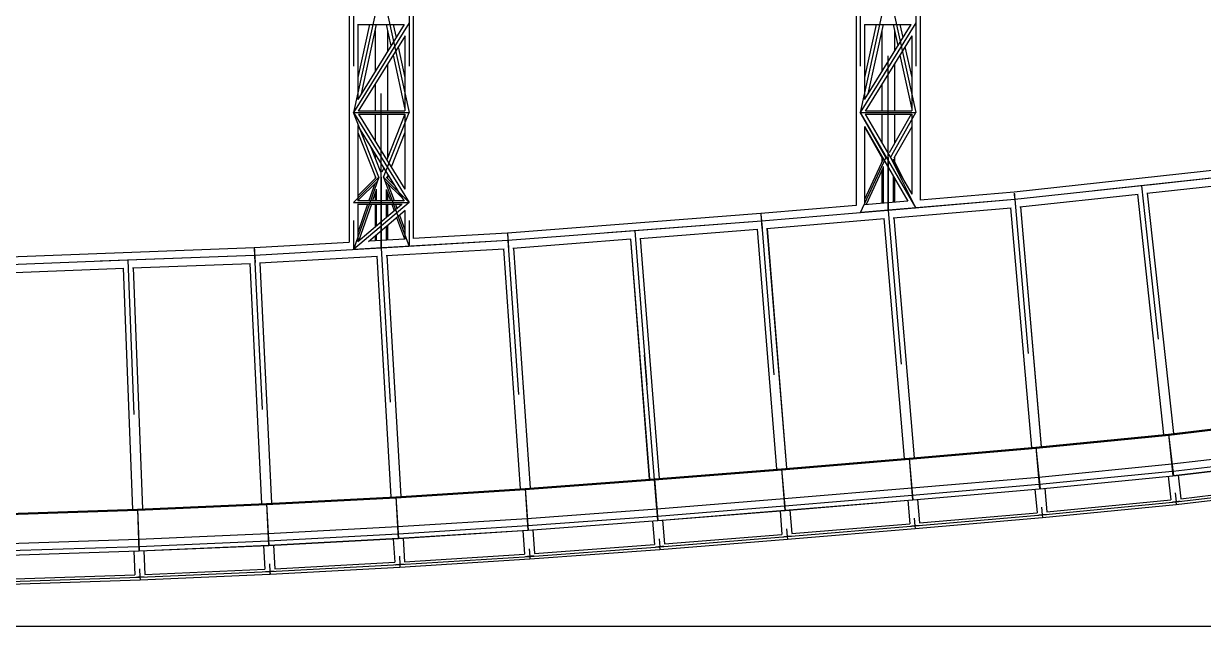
# Model space of a CAD drawing. Header units: millimetres. Extents: x 150209.93 to 150215.05, y 136675.65 to 136679.93.
# Drawn here: x 150212.716 to 150213.48, y 136675.653 to 136676.043 of the extents above; entities that cross this region are included whole.
import ezdxf

# ---------------------------------------------------------------- set-up
doc = ezdxf.new("R2010")
doc.units = ezdxf.units.MM
doc.header["$LTSCALE"] = 0.25
doc.linetypes.add('CENTER', pattern=[50.8, 31.75, -6.35, 6.35, -6.35])
doc.linetypes.add('XKITLINE00', pattern=[0])

# ---------------------------------------------------------------- blocks, each defined once
blk = doc.blocks.new('çatıı')
at = {"color": 8, "linetype": 'CENTER'}
for p, q in [((20095, 1336.6), (20095, 2505.2)), ((21735, 1458.5), (21735, 2506.8)), ((20005, 2425.1), (20005, 1331.4)), ((20185, 2425.1), (20185, 1341.9)), ((21645, 2425.1), (21645, 1450.9)), ((21825, 2425.1), (21825, 1466.1)), ((20087.5, 2150.3), (20005, 1775.2)), ((20102.5, 2150.3), (20185, 1775.2)), ((21727.5, 2150.6), (21645, 1775.2)), ((21742.5, 2150.6), (21825, 1775.2)), ((20185, 2066.2), (20005, 1775.2)), ((21825, 2066.2), (21645, 1775.2)), ((20087.5, 1566), (20005, 1775.2)), ((20005, 1775.2), (20185, 1484.3)), ((20005, 1775.2), (20185, 1775.2)), ((20102.5, 1566), (20185, 1775.2)), ((21727.5, 1629.7), (21645, 1775.2)), ((21645, 1775.2), (21825, 1466.1)), ((21645, 1775.2), (21825, 1775.2)), ((21742.5, 1629.7), (21825, 1775.2)), ((21727.5, 1629.7), (21645, 1450.9)), ((21735, 1629.7), (21735, 1458.5)), ((21742.5, 1629.7), (21825, 1466.1)), ((20087.5, 1566), (20005, 1331.4)), ((20005, 1484.3), (20087.5, 1566)), ((20095, 1566), (20095, 1336.6)), ((20102.5, 1566), (20185, 1341.9)), ((20185, 1484.3), (20102.5, 1566)), ((23075, 1594.7), (22145, 1493.3)), ((22900, 1575.6), (22145, 1493.3)), ((22900, 1575.6), (22555, 1538)), ((22555, 1538), (22145, 1493.3)), ((22555, 1538), (22653.3, 637.3)), ((22555, 1538), (22666.7, 514.5)), ((22145, 1493.3), (21325, 1423.8)), ((22145, 1493.3), (21325, 1423.8)), ((22145, 1493.3), (21735, 1458.5)), ((22145, 1493.3), (22223, 595.1)), ((22145, 1493.3), (22233.7, 472.1)), ((20185, 1484.3), (20005, 1331.4)), ((20005, 1484.3), (20185, 1484.3)), ((21735, 1458.5), (21325, 1423.8)), ((21735, 1458.5), (21811.3, 559.6)), ((21735, 1458.5), (21821.7, 436.5)), ((21325, 1423.8), (20505, 1360.6)), ((21325, 1423.8), (20505, 1360.6)), ((21325, 1423.8), (20915, 1392.2)), ((21325, 1423.8), (21398.3, 525.2)), ((21325, 1423.8), (21408.3, 402.1)), ((20915, 1392.2), (20505, 1360.6)), ((20986.1, 492.2), (20915, 1392.2)), ((20915, 1392.2), (20995.8, 369.1)), ((20505, 1360.6), (19685, 1312.6)), ((20505, 1360.6), (19685, 1312.6)), ((20095, 1336.6), (19685, 1312.6)), ((20505, 1360.6), (20095, 1336.6)), ((20095, 1336.6), (20147.8, 434.6)), ((20095, 1336.6), (20155, 311.3)), ((20505, 1360.6), (20566.8, 461.2)), ((20505, 1360.6), (20575.3, 338)), ((19685, 1312.6), (18865, 1281.4)), ((19685, 1312.6), (18865, 1281.4)), ((19685, 1312.6), (19275, 1297)), ((19685, 1312.6), (19728.5, 412.2)), ((19685, 1312.6), (19734.4, 288.8)), ((19275, 1297), (18865, 1281.4)), ((19275, 1297), (19309.4, 394.1)), ((19275, 1297), (19314.1, 270.6)), ((22643.2, 730.4), (23067.7, 781.4)), ((22213.8, 688.3), (22643.2, 730.4)), ((21803.4, 652.9), (22213.8, 688.3)), ((22653.3, 637.3), (23081.1, 688.7)), ((21390.7, 618.5), (21803.4, 652.9)), ((20979.1, 585.5), (21390.7, 618.5)), ((22223, 595.1), (22653.3, 637.3)), ((20560.4, 554.6), (20979.1, 585.5)), ((21811.3, 559.6), (22223, 595.1)), ((20142.3, 528), (20560.4, 554.6)), ((21398.3, 525.2), (21811.3, 559.6)), ((22666.7, 514.5), (23097, 566.3)), ((19305.8, 487.6), (19724, 505.7)), ((19724, 505.7), (20142.3, 528)), ((20986.1, 492.2), (21398.3, 525.2)), ((22233.7, 472.1), (22666.7, 514.5)), ((18887.6, 473.8), (19305.8, 487.6)), ((20147.8, 434.6), (20566.8, 461.2)), ((20566.8, 461.2), (20986.1, 492.2)), ((21821.7, 436.5), (22233.7, 472.1)), ((19728.5, 412.2), (20147.8, 434.6)), ((21408.3, 402.1), (21821.7, 436.5)), ((18890.2, 380.2), (19309.4, 394.1)), ((19309.4, 394.1), (19728.5, 412.2)), ((20995.8, 369.1), (21408.3, 402.1)), ((20575.3, 338), (20995.8, 369.1)), ((19734.4, 288.8), (20155, 311.3)), ((20155, 311.3), (20575.3, 338)), ((18893.6, 256.8), (19314.1, 270.6)), ((19314.1, 270.6), (19734.4, 288.8))]:
    blk.add_line(p, q, dxfattribs=at)
at = {"color": 8, "linetype": 'XKITLINE00'}
for p, q in [((19991.3, 2425.1), (19991.3, 1355.2)), ((20198.6, 2425.1), (20198.6, 1367.2)), ((21631.3, 2425.1), (21631.3, 1474.4)), ((21838.6, 2425.1), (21838.6, 1491.9)), ((20018.5, 2060.5), (20169.1, 2060.5)), ((20018.6, 2060.5), (20018.6, 1817.8)), ((20056.5, 2060.5), (20018.6, 1888.2)), ((20168.7, 2060.5), (20018.6, 1818)), ((20171.7, 2023.9), (20020.4, 1779.4)), ((20078.9, 2060.5), (20029.4, 1835.4)), ((20074.7, 2041.2), (20074.7, 1908.6)), ((20111.1, 2060.5), (20126.2, 1991.8)), ((20115.3, 2041.2), (20115.3, 1974.2)), ((20133.5, 2060.5), (20142.7, 2018.5)), ((21658.4, 2060.5), (21809.4, 2060.5)), ((21658.6, 2060.5), (21658.6, 1817.7)), ((21696.5, 2060.5), (21658.6, 1888.3)), ((21808.6, 2060.5), (21658.6, 1818.1)), ((21811.6, 2023.6), (21660.9, 1780.1)), ((21718.9, 2060.5), (21669.5, 1835.6)), ((21714.7, 2041.4), (21714.7, 1908.7)), ((21751.1, 2060.5), (21766.2, 1991.9)), ((21755.3, 2041.4), (21755.3, 1974.3)), ((21773.5, 2060.5), (21782.7, 2018.6)), ((20149.4, 1987.9), (20171.3, 1888.3)), ((20171.3, 2023.4), (20171.3, 1780.7)), ((21789.5, 1987.9), (21811.3, 1888.3)), ((21811.3, 2023.3), (21811.3, 1780.7)), ((20132.9, 1961.2), (20171.3, 1786.3)), ((21772.9, 1961.2), (21811.3, 1786.3)), ((20115.3, 1932.8), (20115.3, 1780.9)), ((21755.3, 1932.7), (21755.3, 1780.9)), ((20074.7, 1867.2), (20074.7, 1780.9)), ((21714.7, 1867.1), (21714.7, 1780.9)), ((20020.9, 1769.5), (20171.5, 1769.5)), ((20021.3, 1780.9), (20171.3, 1780.9)), ((20021.3, 1769.5), (20171.3, 1527)), ((20074.7, 1769.5), (20074.7, 1683.3)), ((20171, 1769.5), (20112.7, 1621.8)), ((20115.3, 1769.5), (20115.3, 1628.2)), ((20171.3, 1769.5), (20171.3, 1527)), ((21660.6, 1769.5), (21811.5, 1769.5)), ((21661, 1769.5), (21811.3, 1511.3)), ((21661.4, 1780.9), (21811.3, 1780.9)), ((21714.7, 1769.5), (21714.7, 1677.3)), ((21809.2, 1769.5), (21738.4, 1644.7)), ((21755.3, 1769.5), (21755.3, 1674.5)), ((21811.3, 1769.5), (21811.3, 1511.1)), ((20018.4, 1732.8), (20169.4, 1488.8)), ((20018.6, 1732.4), (20018.6, 1489.7)), ((21658.5, 1730.2), (21799.4, 1488.3)), ((21658.6, 1730), (21658.6, 1476.6)), ((21658.6, 1729), (21716.2, 1627.4)), ((21811.3, 1729), (21753.5, 1627)), ((20018.6, 1710.7), (20075.9, 1565.6)), ((20171.3, 1710.8), (20127.1, 1598.6)), ((20060, 1665.6), (20092.6, 1582.9)), ((20074.7, 1641.8), (20074.7, 1628.3)), ((21719, 1624.8), (21658.6, 1494.1)), ((21714.7, 1630.1), (21714.7, 1615.6)), ((21751.1, 1625.3), (21790.7, 1546.8)), ((21755.3, 1630.1), (21755.3, 1617)), ((20074.7, 1568.6), (20074.7, 1561.2)), ((20102.8, 1596.4), (20097.2, 1582.2)), ((20111, 1565.5), (20139.2, 1537.6)), ((20117.1, 1573.2), (20114.3, 1566)), ((20115.3, 1568.6), (20115.3, 1561.2)), ((21718.9, 1597.4), (21663.8, 1478)), ((21714.7, 1588.4), (21714.7, 1482.3)), ((21718.9, 1601), (21718.9, 1482.6)), ((21751.1, 1571.2), (21751.1, 1485.4)), ((22142.5, 1518.5), (22824, 1592.9)), ((20018.6, 1505.7), (20078.5, 1565)), ((20018.8, 1490), (20083.7, 1554.3)), ((20074, 1544.6), (20054.7, 1490)), ((20078.9, 1527.2), (20078.9, 1490)), ((20107.3, 1553.2), (20164.6, 1496.5)), ((20116.6, 1544), (20136.5, 1490)), ((21755.3, 1564.1), (21755.3, 1485.7)), ((22571.9, 1514.3), (22858.1, 1545.5)), ((20018.6, 1490), (20168.6, 1490)), ((20078.9, 1524.3), (20066.8, 1490)), ((20074.7, 1512.4), (20074.7, 1490)), ((20111.1, 1526.2), (20111.1, 1490)), ((20111.1, 1526.1), (20124.4, 1490)), ((20115.3, 1514.8), (20115.3, 1490)), ((21658.6, 1477.5), (21798.8, 1489.4)), ((21838.6, 1492.8), (22142.5, 1518.5)), ((22142.8, 1513.7), (22143, 1511.1)), ((22143, 1511.1), (22143.4, 1508.1)), ((22143.3, 1513.7), (22143.5, 1511.2)), ((22143.4, 1508.1), (22143.7, 1504.7)), ((22143.5, 1511.2), (22143.7, 1508.1)), ((22143.7, 1508.1), (22144, 1504.8)), ((22143.7, 1504.7), (22144.1, 1501.1)), ((22144, 1504.8), (22144.3, 1501.1)), ((22144.1, 1501.1), (22145, 1493.3)), ((22144.3, 1501.1), (22144.7, 1497.2)), ((22144.7, 1497.2), (22145, 1493.3)), ((22145, 1493.3), (22147.5, 1469.9)), ((22145, 1493.3), (22147, 1469.9)), ((22161.4, 1469.5), (22543.7, 1511.2)), ((22541.7, 1511), (22626.7, 732.2)), ((22541.7, 1511), (22626.7, 732.2)), ((22573.8, 1514.5), (22658.8, 735.7)), ((22573.8, 1514.5), (22658.8, 735.7)), ((20018.5, 1478.6), (20162.3, 1478.6)), ((20018.6, 1478.6), (20018.6, 1357)), ((20018.6, 1357.3), (20161.4, 1478.6)), ((20050.7, 1478.6), (20018.6, 1387.3)), ((20062.8, 1478.6), (20020.8, 1359.1)), ((20053.2, 1358), (20171.7, 1458.6)), ((20074.7, 1478.6), (20074.7, 1404.9)), ((20078.9, 1478.6), (20078.9, 1408.5)), ((20111.1, 1478.6), (20111.1, 1435.9)), ((20115.3, 1478.6), (20115.3, 1439.4)), ((20128.6, 1478.6), (20136.4, 1457.4)), ((20140.7, 1478.6), (20145.6, 1465.2)), ((20171.3, 1458.3), (20171.3, 1365.7)), ((21322.8, 1449.1), (21631.3, 1475.2)), ((21751.3, 1434.4), (22133, 1466.8)), ((22131.1, 1466.6), (22198.6, 690.4)), ((22131.2, 1466.6), (22198.6, 690.4)), ((22145.4, 1488.6), (22145.5, 1488.6)), ((22145.4, 1488.5), (22145.5, 1488.5)), ((22163.2, 1469.7), (22230.7, 693.3)), ((22163.3, 1469.7), (22230.7, 693.4)), ((20144.5, 1435.5), (20169.9, 1366.4)), ((20153.7, 1443.3), (20171.3, 1395.4)), ((20503, 1385.9), (21323, 1449.1)), ((21322.8, 1449.1), (21322.9, 1448.8)), ((21322.9, 1448.8), (21323, 1447.8)), ((21323, 1449.1), (21323.1, 1448.8)), ((21323, 1447.8), (21323.1, 1446.3)), ((21323.1, 1448.8), (21323.1, 1447.8)), ((21323.1, 1447.8), (21323.6, 1441.7)), ((21323.1, 1446.3), (21327, 1400.4)), ((21323.6, 1441.7), (21324.1, 1435.3)), ((21324.1, 1435.3), (21326.8, 1400.3)), ((21325.4, 1419.1), (21325.4, 1419.1)), ((21325.4, 1418.9), (21325.4, 1419)), ((21341.2, 1399.6), (21723, 1432)), ((21721.1, 1431.8), (21787, 654.9)), ((21721.1, 1431.8), (21787, 654.9)), ((21753.2, 1434.6), (21819.1, 657.6)), ((21753.2, 1434.6), (21819.1, 657.6)), ((20074.7, 1376.2), (20074.7, 1360.9)), ((20078.9, 1379.8), (20078.9, 1361.1)), ((20111.1, 1407.2), (20111.1, 1363)), ((20115.3, 1410.7), (20115.3, 1363.2)), ((20198.6, 1368.1), (20503.5, 1385.9)), ((20503, 1385.9), (20503.1, 1385.6)), ((20503.1, 1385.6), (20503.1, 1384.7)), ((20503.1, 1384.7), (20503.3, 1383.2)), ((20503.3, 1383.2), (20503.4, 1381.1)), ((20503.4, 1381.1), (20503.6, 1378.5)), ((20503.5, 1385.9), (20503.5, 1385.6)), ((20503.5, 1385.6), (20503.6, 1384.7)), ((20503.6, 1384.7), (20503.7, 1383.2)), ((20503.6, 1378.5), (20503.8, 1375.5)), ((20503.7, 1383.2), (20503.8, 1381.1)), ((20503.8, 1381.1), (20503.9, 1378.5)), ((20503.8, 1375.5), (20504.1, 1372.1)), ((20503.9, 1378.5), (20504.1, 1375.5)), ((20504.1, 1375.5), (20504.3, 1372.1)), ((20931.2, 1367.9), (21312.9, 1397.3)), ((21311, 1397.2), (21374.3, 620.6)), ((21311, 1397.2), (21374.3, 620.6)), ((21343.1, 1399.8), (21406.5, 623.2)), ((21343.2, 1399.8), (21406.5, 623.2)), ((18864, 1306.7), (19683.8, 1338)), ((19683.6, 1336.7), (19683.7, 1335.2)), ((19683.8, 1338), (19991.3, 1356)), ((19684.1, 1336.8), (19684.1, 1335.2)), ((20018.6, 1357.6), (20019, 1357.6)), ((20055.3, 1359.7), (20171.3, 1366.5)), ((20504.1, 1372.1), (20504.4, 1368.4)), ((20504.3, 1372.1), (20504.5, 1368.4)), ((20504.4, 1368.4), (20506.8, 1337.2)), ((20504.5, 1368.4), (20504.8, 1364.6)), ((20504.8, 1364.6), (20506.4, 1337.2)), ((20505.3, 1355.9), (20505.4, 1355.9)), ((20505.3, 1355.8), (20505.4, 1355.8)), ((20520.9, 1336.3), (20902.8, 1365.8)), ((20522.8, 1336.5), (20576.3, 559.2)), ((20900.9, 1365.6), (20962.4, 587.7)), ((20900.9, 1365.6), (20962.3, 587.7)), ((20933.1, 1368.1), (20994.5, 590.1)), ((20933.1, 1368.1), (20994.5, 590.1)), ((19683.7, 1335.2), (19683.8, 1333.1)), ((19683.8, 1333.1), (19683.9, 1330.5)), ((19683.9, 1330.5), (19684.1, 1327.5)), ((19684.1, 1335.2), (19684.2, 1333.2)), ((19684.1, 1327.5), (19684.3, 1324.1)), ((19684.2, 1333.1), (19684.3, 1330.6)), ((19684.3, 1330.6), (19684.4, 1327.5)), ((19684.3, 1324.1), (19686.4, 1289.2)), ((19684.4, 1327.5), (19684.6, 1324.1)), ((19684.6, 1324.1), (19684.7, 1320.5)), ((19684.7, 1320.5), (19684.8, 1316.6)), ((19684.8, 1316.6), (19685.9, 1289.2)), ((19685.2, 1308), (19685.3, 1308)), ((19685.2, 1307.8), (19685.3, 1307.8)), ((19700.4, 1288.1), (20082.3, 1310.4)), ((20080.4, 1310.3), (20126, 530.5)), ((20110.6, 1312.1), (20492.6, 1334.4)), ((20112.6, 1312.2), (20158.2, 532.4)), ((20490.6, 1334.3), (20544, 556.9)), ((18879.9, 1256.5), (19261.8, 1271.1)), ((19259.8, 1271), (19289.6, 490.4)), ((19259.9, 1271), (19289.6, 490.4)), ((19290.2, 1272.1), (19672, 1286.7)), ((19292.1, 1272.2), (19321.8, 491.7)), ((19292.1, 1272.2), (19321.8, 491.7)), ((19670.1, 1286.6), (19707.7, 508.3)), ((19670.1, 1286.6), (19707.7, 508.3)), ((19702.3, 1288.2), (19739.9, 509.9)), ((19702.3, 1288.2), (19739.9, 509.9)), ((22642.8, 733.7), (23067.3, 784.8)), ((22642.8, 733.6), (23067.2, 784.6)), ((22643.2, 730.4), (23067.7, 781.4)), ((22213.5, 691.7), (22642.8, 733.7)), ((22213.5, 691.5), (22642.8, 733.6)), ((22213.8, 688.3), (22643.2, 730.4)), ((22642.8, 733.7), (22656, 598.9)), ((22642.8, 733.7), (22658.9, 599.2)), ((22642.8, 733.6), (22642.8, 733.6)), ((21803.1, 656.2), (22213.5, 691.7)), ((21803.1, 656.1), (22213.5, 691.5)), ((21803.4, 652.9), (22213.8, 688.3)), ((22213.5, 691.7), (22226.7, 556.8)), ((22213.5, 691.7), (22225.2, 556.7)), ((22213.5, 691.5), (22213.5, 691.5)), ((21390.4, 621.9), (21803.1, 656.2)), ((21390.4, 621.8), (21803.1, 656.1)), ((21390.7, 618.5), (21803.4, 652.9)), ((21803.1, 656.2), (21814.3, 521.2)), ((21803.1, 656.2), (21814.7, 521.3)), ((21803.1, 656.1), (21803.1, 656.1)), ((21803.1, 656.1), (21803.1, 656.1)), ((22657.1, 614), (23081.7, 665)), ((22658.9, 599.7), (23083.4, 650.7)), ((22658.9, 599.2), (23083.4, 650.2)), ((20978.9, 588.9), (21390.4, 621.9)), ((20978.9, 588.8), (21390.4, 621.8)), ((20979.1, 585.5), (21390.7, 618.5)), ((21390.4, 621.9), (21401.2, 486.8)), ((21390.4, 621.9), (21401.6, 486.9)), ((22225.3, 571.6), (22654.6, 613.7)), ((20560.1, 558), (20978.9, 588.9)), ((20560.2, 557.8), (20978.9, 588.8)), ((20560.4, 554.6), (20979.1, 585.5)), ((20978.9, 588.9), (20989.7, 453.8)), ((20978.9, 588.9), (20988.9, 453.8)), ((20978.9, 588.8), (20978.9, 588.8)), ((20978.9, 588.8), (20978.9, 588.8)), ((22226.7, 557.3), (22656, 599.4)), ((22226.7, 556.8), (22656, 598.9)), ((22641.4, 597.5), (22649.7, 521.3)), ((22673.5, 601), (22681.8, 524.8)), ((20142.1, 531.4), (20560.2, 558)), ((20142.1, 531.2), (20560.2, 557.8)), ((20142.3, 528), (20560.4, 554.6)), ((20560.1, 558), (20570.1, 422.9)), ((20560.2, 558), (20568.8, 422.8)), ((20560.2, 557.8), (20560.2, 557.8)), ((20560.2, 557.8), (20560.2, 557.8)), ((21400.4, 501.7), (21813.1, 536)), ((21813.4, 536.1), (22223.9, 571.5)), ((21814.7, 521.7), (22225.1, 557.2)), ((21814.7, 521.3), (22225.2, 556.7)), ((22210.3, 555.4), (22216.9, 479.1)), ((22242.5, 558.4), (22249.1, 482.1)), ((22667.7, 506.2), (23098, 557.9)), ((22681.8, 524.8), (23080, 572.7)), ((19305.7, 491), (19723.8, 509)), ((19305.7, 490.8), (19723.8, 508.9)), ((19305.8, 487.6), (19724, 505.7)), ((19723.8, 509), (20142.1, 531.4)), ((19723.8, 508.9), (20142.1, 531.2)), ((19723.8, 509), (19729.7, 373.7)), ((19723.8, 509), (19731, 373.7)), ((19723.8, 508.9), (19723.8, 508.9)), ((19723.8, 508.9), (19723.8, 508.9)), ((19724, 505.7), (20142.3, 528)), ((20142.1, 531.4), (20150.7, 396.2)), ((20142.1, 531.4), (20149.4, 396.1)), ((20142.1, 531.2), (20142.1, 531.2)), ((20142.1, 531.2), (20142.1, 531.2)), ((20988.5, 468.6), (21400, 501.7)), ((21401.6, 487.4), (21814.3, 521.7)), ((21401.6, 486.9), (21814.3, 521.2)), ((21798.4, 519.9), (21804.9, 443.6)), ((21830.6, 522.6), (21837.1, 446.3)), ((22234.6, 463.8), (22667.5, 506.2)), ((22249, 482.1), (22649.8, 521.3)), ((22653, 513.6), (22653.3, 513.6)), ((22653.3, 513.6), (22655.3, 514)), ((22653.6, 513.6), (22653.7, 513.7)), ((22653.7, 513.7), (22655.7, 514)), ((22655.3, 514), (22657.7, 514.4)), ((22655.7, 514), (22658, 514.4)), ((22657.7, 514.4), (22660.5, 514.8)), ((22658, 514.4), (22660.7, 514.8)), ((22660.5, 514.8), (22663.5, 515.2)), ((22660.7, 514.8), (22663.6, 515.2)), ((22663.5, 515.2), (22666.6, 515.6)), ((22663.6, 515.2), (22666.6, 515.5)), ((22666.6, 515.6), (22669.7, 515.9)), ((22666.6, 515.5), (22669.6, 515.8)), ((22666.6, 515.5), (22667.7, 506.2)), ((22666.6, 515.5), (22667.5, 506.2)), ((22669.6, 515.8), (22672.5, 516.1)), ((22669.7, 515.9), (22672.7, 516.1)), ((22672.5, 516.1), (22675.2, 516.3)), ((22672.7, 516.1), (22675.5, 516.4)), ((22675.2, 516.3), (22677.6, 516.4)), ((22675.5, 516.4), (22678, 516.5)), ((22677.6, 516.4), (22679.5, 516.5)), ((22678, 516.5), (22680, 516.6)), ((22679.5, 516.5), (22679.7, 516.5)), ((22680, 516.6), (22680.3, 516.6)), ((18887.4, 477.2), (19305.7, 491)), ((18887.5, 477), (19305.7, 490.8)), ((18887.6, 473.8), (19305.8, 487.6)), ((19305.7, 491), (19311.5, 355.6)), ((19305.7, 491), (19310.2, 355.6)), ((19305.7, 490.8), (19305.7, 490.8)), ((19305.7, 490.8), (19305.7, 490.8)), ((20569, 437.7), (20987.8, 468.6)), ((20989.7, 454.3), (21401.2, 487.3)), ((20989.7, 453.8), (21401.2, 486.8)), ((21385.3, 485.6), (21391.6, 409.2)), ((21417.5, 488.2), (21423.7, 411.9)), ((21822.4, 428.2), (22234.5, 463.7)), ((21837, 446.3), (22217, 479.1)), ((22220, 471.4), (22220.3, 471.5)), ((22220.3, 471.5), (22222.3, 471.8)), ((22220.6, 471.5), (22220.8, 471.5)), ((22220.8, 471.5), (22222.7, 471.8)), ((22222.3, 471.8), (22224.7, 472.2)), ((22222.7, 471.8), (22225, 472.2)), ((22224.7, 472.2), (22227.5, 472.5)), ((22225, 472.2), (22227.7, 472.5)), ((22227.5, 472.5), (22230.5, 472.8)), ((22227.7, 472.5), (22230.6, 472.8)), ((22230.5, 472.8), (22233.6, 473.1)), ((22230.6, 472.8), (22233.7, 473.1)), ((22233.6, 473.1), (22236.8, 473.4)), ((22233.6, 473.1), (22234.6, 463.8)), ((22233.7, 473.1), (22236.7, 473.3)), ((22233.7, 473.1), (22234.5, 463.7)), ((22236.7, 473.3), (22239.6, 473.5)), ((22236.8, 473.4), (22239.8, 473.6)), ((22239.6, 473.5), (22242.3, 473.7)), ((22239.8, 473.6), (22242.6, 473.7)), ((22242.3, 473.7), (22244.7, 473.8)), ((22242.6, 473.7), (22245.1, 473.8)), ((22244.7, 473.8), (22246.6, 473.8)), ((22245.1, 473.8), (22247.1, 473.8)), ((22246.6, 473.8), (22246.8, 473.8)), ((22247.1, 473.8), (22247.4, 473.8)), ((20149.8, 411), (20567.8, 437.6)), ((20150.7, 396.6), (20568.8, 423.2)), ((20150.7, 396.2), (20568.8, 422.8)), ((20553.3, 421.8), (20558.6, 345.4)), ((20570.1, 423.3), (20988.8, 454.3)), ((20570.1, 422.9), (20988.9, 453.8)), ((20585.6, 424), (20590.8, 347.6)), ((20973, 452.6), (20979, 376.2)), ((21005.2, 455.1), (21011.2, 378.7)), ((21409, 393.8), (21822.4, 428.2)), ((21423.7, 411.9), (21804.9, 443.6)), ((21807.9, 435.9), (21808.3, 436)), ((21808.3, 436), (21810.3, 436.3)), ((21808.6, 436), (21808.7, 436)), ((21808.7, 436), (21810.6, 436.3)), ((21810.3, 436.3), (21812.7, 436.6)), ((21810.6, 436.3), (21813, 436.6)), ((21812.7, 436.6), (21815.5, 437)), ((21813, 436.6), (21815.7, 436.9)), ((21815.5, 437), (21818.5, 437.3)), ((21815.7, 436.9), (21818.6, 437.2)), ((21818.5, 437.3), (21821.6, 437.6)), ((21818.6, 437.2), (21821.6, 437.5)), ((21821.6, 437.6), (21824.7, 437.8)), ((21821.6, 437.5), (21824.6, 437.8)), ((21821.6, 437.5), (21822.4, 428.2)), ((21821.6, 437.5), (21822.4, 428.2)), ((21824.6, 437.8), (21827.6, 437.9)), ((21824.7, 437.8), (21827.8, 438)), ((21827.6, 437.9), (21830.3, 438.1)), ((21827.8, 438), (21830.6, 438.1)), ((21830.3, 438.1), (21832.6, 438.2)), ((21830.6, 438.1), (21833, 438.2)), ((21832.6, 438.2), (21834.6, 438.2)), ((21833, 438.2), (21835, 438.2)), ((21834.6, 438.2), (21834.7, 438.2)), ((21835, 438.2), (21835.4, 438.2)), ((19310.9, 370.5), (19729, 388.5)), ((19730.2, 388.6), (20148.6, 410.9)), ((19731, 374.2), (20149.3, 396.6)), ((19731, 373.7), (20149.4, 396.1)), ((20133.9, 395.3), (20138.4, 318.8)), ((20166.1, 397.1), (20170.6, 320.7)), ((20996.5, 360.7), (21409, 393.8)), ((21011.2, 378.7), (21391.6, 409.2)), ((21394.6, 401.6), (21394.9, 401.6)), ((21394.9, 401.6), (21396.9, 401.9)), ((21395.2, 401.6), (21395.4, 401.6)), ((21395.4, 401.6), (21397.3, 401.9)), ((21396.9, 401.9), (21399.3, 402.3)), ((21397.3, 401.9), (21399.6, 402.3)), ((21399.3, 402.3), (21402.1, 402.6)), ((21399.6, 402.3), (21402.3, 402.6)), ((21402.1, 402.6), (21405.1, 402.9)), ((21402.3, 402.6), (21405.2, 402.9)), ((21405.1, 402.9), (21408.2, 403.2)), ((21405.2, 402.9), (21408.3, 403.1)), ((21408.2, 403.2), (21411.4, 403.4)), ((21408.3, 403.1), (21411.3, 403.4)), ((21408.3, 403.1), (21408.3, 402.2)), ((21408.3, 403.1), (21408.3, 402.2)), ((21408.3, 402.1), (21409, 393.8)), ((21408.3, 402.1), (21409, 393.8)), ((21411.3, 403.4), (21414.2, 403.5)), ((21411.4, 403.4), (21414.4, 403.6)), ((21414.2, 403.5), (21416.9, 403.7)), ((21414.4, 403.6), (21417.2, 403.7)), ((21416.9, 403.7), (21419.3, 403.7)), ((21417.2, 403.7), (21419.7, 403.8)), ((21419.3, 403.7), (21421.2, 403.7)), ((21419.7, 403.8), (21421.7, 403.8)), ((21421.2, 403.7), (21421.4, 403.7)), ((21421.7, 403.8), (21422, 403.8)), ((18891.4, 356.6), (19309.7, 370.4)), ((18891.9, 342.2), (19310.2, 356)), ((18891.9, 341.7), (19310.2, 355.6)), ((19294.7, 355), (19297.7, 278.5)), ((19311.5, 356.1), (19729.7, 374.2)), ((19311.5, 355.6), (19729.7, 373.7)), ((19327, 356.3), (19329.9, 279.7)), ((19714.2, 373), (19717.9, 296.5)), ((19746.5, 374.6), (19750.2, 298.1)), ((20170.6, 320.7), (20558.6, 345.4)), ((20575.9, 329.6), (20996.4, 360.7)), ((20590.8, 347.6), (20979.1, 376.3)), ((20982, 368.5), (20982.4, 368.6)), ((20982.4, 368.6), (20984.4, 368.9)), ((20982.7, 368.6), (20982.8, 368.6)), ((20982.8, 368.6), (20984.8, 368.9)), ((20984.4, 368.9), (20986.8, 369.2)), ((20984.8, 368.9), (20987.1, 369.2)), ((20986.8, 369.2), (20989.6, 369.5)), ((20987.1, 369.2), (20989.8, 369.5)), ((20989.6, 369.5), (20992.6, 369.8)), ((20989.8, 369.5), (20992.7, 369.8)), ((20992.6, 369.8), (20995.7, 370.1)), ((20992.7, 369.8), (20995.7, 370)), ((20995.7, 370.1), (20998.9, 370.3)), ((20995.7, 370), (20998.8, 370.3)), ((20995.7, 370), (20996.5, 360.7)), ((20995.7, 370), (20996.4, 360.7)), ((20998.8, 370.3), (21001.7, 370.4)), ((20998.9, 370.3), (21001.9, 370.5)), ((21001.7, 370.4), (21004.4, 370.6)), ((21001.9, 370.5), (21004.7, 370.6)), ((21004.4, 370.6), (21006.7, 370.6)), ((21004.7, 370.6), (21007.1, 370.7)), ((21006.7, 370.6), (21008.7, 370.6)), ((21007.1, 370.7), (21009.1, 370.7)), ((21008.7, 370.6), (21008.9, 370.6)), ((21009.1, 370.7), (21009.5, 370.7)), ((19750.1, 298.1), (20138.4, 318.8)), ((20141.2, 311), (20141.6, 311)), ((20141.6, 311), (20143.5, 311.3)), ((20141.8, 311), (20142, 311)), ((20142, 311), (20143.9, 311.3)), ((20143.5, 311.3), (20146, 311.6)), ((20143.9, 311.3), (20146.3, 311.6)), ((20146, 311.6), (20148.8, 311.8)), ((20146.3, 311.6), (20149, 311.8)), ((20148.8, 311.8), (20151.8, 312.1)), ((20149, 311.8), (20151.9, 312)), ((20151.8, 312.1), (20154.9, 312.3)), ((20151.9, 312), (20154.9, 312.2)), ((20154.9, 312.3), (20158.1, 312.4)), ((20154.9, 312.2), (20158, 312.4)), ((20154.9, 312.2), (20155.5, 302.9)), ((20154.9, 312.2), (20155.4, 302.9)), ((20155.5, 302.9), (20575.8, 329.6)), ((20158, 312.4), (20160.9, 312.5)), ((20158.1, 312.4), (20161.1, 312.6)), ((20160.9, 312.5), (20163.6, 312.6)), ((20161.1, 312.6), (20163.9, 312.6)), ((20163.6, 312.6), (20166, 312.6)), ((20163.9, 312.6), (20166.3, 312.6)), ((20166, 312.6), (20167.9, 312.6)), ((20166.3, 312.6), (20168.4, 312.6)), ((20167.9, 312.6), (20168.1, 312.6)), ((20168.4, 312.6), (20168.7, 312.6)), ((20561.5, 337.6), (20561.8, 337.6)), ((20561.8, 337.6), (20563.8, 337.9)), ((20562.1, 337.6), (20562.3, 337.7)), ((20562.3, 337.7), (20564.2, 337.9)), ((20563.8, 337.9), (20566.3, 338.2)), ((20564.2, 337.9), (20566.6, 338.2)), ((20566.3, 338.2), (20569.1, 338.5)), ((20566.6, 338.2), (20569.3, 338.5)), ((20569.1, 338.5), (20572.1, 338.8)), ((20569.3, 338.5), (20572.2, 338.8)), ((20572.1, 338.8), (20575.2, 339)), ((20572.2, 338.8), (20575.2, 339)), ((20575.2, 339), (20578.4, 339.2)), ((20575.2, 339), (20578.3, 339.2)), ((20575.2, 339), (20575.8, 329.6)), ((20575.2, 339), (20575.9, 329.6)), ((20578.3, 339.2), (20581.2, 339.3)), ((20578.4, 339.2), (20581.4, 339.4)), ((20581.2, 339.3), (20583.9, 339.4)), ((20581.4, 339.4), (20584.2, 339.5)), ((20583.9, 339.4), (20586.2, 339.5)), ((20584.2, 339.5), (20586.6, 339.5)), ((20586.2, 339.5), (20588.2, 339.4)), ((20586.6, 339.5), (20588.6, 339.5)), ((20588.2, 339.4), (20588.4, 339.4)), ((20588.6, 339.5), (20589, 339.5)), ((18909.5, 265.7), (19297.7, 278.5)), ((19300.3, 270.6), (19300.7, 270.7)), ((19300.7, 270.7), (19302.7, 270.9)), ((19301, 270.7), (19301.1, 270.7)), ((19301.1, 270.7), (19303.1, 270.9)), ((19302.7, 270.9), (19305.1, 271.1)), ((19303.1, 270.9), (19305.4, 271.1)), ((19305.1, 271.1), (19307.9, 271.3)), ((19305.4, 271.1), (19308.1, 271.3)), ((19307.9, 271.3), (19310.9, 271.5)), ((19308.1, 271.3), (19311, 271.5)), ((19310.9, 271.5), (19314.1, 271.7)), ((19311, 271.5), (19314.1, 271.6)), ((19314.1, 271.7), (19317.2, 271.8)), ((19314.1, 271.6), (19317.1, 271.7)), ((19314.1, 271.6), (19314.5, 262.3)), ((19314.1, 271.6), (19314.4, 262.2)), ((19314.5, 262.3), (19734.8, 280.4)), ((19317.1, 271.7), (19320, 271.8)), ((19317.2, 271.8), (19320.3, 271.8)), ((19320, 271.8), (19322.7, 271.8)), ((19320.3, 271.8), (19323, 271.8)), ((19322.7, 271.8), (19325.1, 271.8)), ((19323, 271.8), (19325.5, 271.8)), ((19325.1, 271.8), (19327.1, 271.7)), ((19325.5, 271.8), (19327.5, 271.7)), ((19327.1, 271.7), (19327.2, 271.7)), ((19327.5, 271.7), (19327.8, 271.7)), ((19329.9, 279.7), (19718, 296.5)), ((19720.7, 288.7), (19721, 288.7)), ((19721, 288.7), (19723, 289)), ((19721.3, 288.7), (19721.5, 288.7)), ((19721.5, 288.7), (19723.4, 289)), ((19723, 289), (19725.4, 289.2)), ((19723.4, 289), (19725.8, 289.2)), ((19725.4, 289.2), (19728.2, 289.4)), ((19725.8, 289.2), (19728.4, 289.4)), ((19728.2, 289.4), (19731.3, 289.6)), ((19728.4, 289.4), (19731.4, 289.6)), ((19731.3, 289.6), (19734.4, 289.8)), ((19731.4, 289.6), (19734.4, 289.8)), ((19734.4, 289.8), (19737.5, 290)), ((19734.4, 289.8), (19737.4, 289.9)), ((19734.4, 289.8), (19734.8, 280.4)), ((19734.4, 289.8), (19734.9, 280.4)), ((19734.9, 280.4), (20155.4, 302.9)), ((19737.4, 289.9), (19740.4, 290)), ((19737.5, 290), (19740.6, 290)), ((19740.4, 290), (19743.1, 290)), ((19740.6, 290), (19743.4, 290.1)), ((19743.1, 290), (19745.4, 290)), ((19743.4, 290.1), (19745.8, 290.1)), ((19745.4, 290), (19747.4, 290)), ((19745.8, 290.1), (19747.8, 290)), ((19747.4, 290), (19747.5, 290)), ((19747.8, 290), (19748.2, 290)), ((18893.9, 248.4), (19314.4, 262.2))]:
    blk.add_line(p, q, dxfattribs=at)
for centre in [(20005, 1775.2), (20005, 1775.2), (20005, 1775.2), (20005, 1775.2), (20005, 1775.2), (20185, 1775.2), (20185, 1775.2), (20185, 1775.2), (21645, 1775.2), (21645, 1775.2), (21645, 1775.2), (21645, 1775.2), (21645, 1775.2), (21825, 1775.2), (21825, 1775.2), (21825, 1775.2), (21727.5, 1629.7), (21727.5, 1629.7), (21735, 1629.7), (21742.5, 1629.7), (21742.5, 1629.7), (20087.5, 1566), (20087.5, 1566), (20087.5, 1566), (20095, 1566), (20102.5, 1566), (20102.5, 1566), (20102.5, 1566), (22555, 1538), (22555, 1538), (22555, 1538), (22555, 1538), (22555, 1538), (22145, 1493.3), (22145, 1493.3), (22145, 1493.3), (22145, 1493.3), (22145, 1493.3), (22145, 1493.3), (22145, 1493.3), (22145, 1493.3), (22145, 1493.3), (22145, 1493.3), (20005, 1484.3), (20005, 1484.3), (20185, 1484.3), (20185, 1484.3), (20185, 1484.3), (20185, 1484.3), (21645, 1450.9), (21645, 1450.9), (21735, 1458.5), (21735, 1458.5), (21735, 1458.5), (21735, 1458.5), (21735, 1458.5), (21735, 1458.5), (21735, 1458.5), (21825, 1466.1), (21825, 1466.1), (21825, 1466.1), (21325, 1423.8), (21325, 1423.8), (21325, 1423.8), (21325, 1423.8), (21325, 1423.8), (21325, 1423.8), (21325, 1423.8), (21325, 1423.8), (21325, 1423.8), (21325, 1423.8), (20915, 1392.2), (20915, 1392.2), (20915, 1392.2), (20915, 1392.2), (20915, 1392.2), (20095, 1336.6), (20095, 1336.6), (20095, 1336.6), (20095, 1336.6), (20095, 1336.6), (20095, 1336.6), (20095, 1336.6), (20185, 1341.9), (20185, 1341.9), (20505, 1360.6), (20505, 1360.6), (20505, 1360.6), (20505, 1360.6), (20505, 1360.6), (20505, 1360.6), (20505, 1360.6), (20505, 1360.6), (20505, 1360.6), (20505, 1360.6), (19685, 1312.6), (19685, 1312.6), (19685, 1312.6), (19685, 1312.6), (19685, 1312.6), (19685, 1312.6), (19685, 1312.6), (19685, 1312.6), (19685, 1312.6), (19685, 1312.6), (20005, 1331.4), (20005, 1331.4), (20005, 1331.4), (19275, 1297), (19275, 1297), (19275, 1297), (19275, 1297), (19275, 1297), (22643.2, 730.4), (22643.2, 730.4), (22213.8, 688.3), (22213.8, 688.3), (21803.4, 652.9), (21803.4, 652.9), (21390.7, 618.5), (21390.7, 618.5), (22653.3, 637.3), (22653.3, 637.3), (22653.3, 637.3), (20979.1, 585.5), (20979.1, 585.5), (22223, 595.1), (22223, 595.1), (22223, 595.1), (20560.4, 554.6), (20560.4, 554.6), (21811.3, 559.6), (21811.3, 559.6), (21811.3, 559.6), (19724, 505.7), (19724, 505.7), (20142.3, 528), (20142.3, 528), (21398.3, 525.2), (21398.3, 525.2), (21398.3, 525.2), (22666.7, 514.5), (22666.7, 514.5), (22666.7, 514.5), (19305.8, 487.6), (19305.8, 487.6), (20566.8, 461.2), (20566.8, 461.2), (20566.8, 461.2), (20986.1, 492.2), (20986.1, 492.2), (20986.1, 492.2), (22233.7, 472.1), (22233.7, 472.1), (22233.7, 472.1), (20147.8, 434.6), (20147.8, 434.6), (20147.8, 434.6), (21821.7, 436.5), (21821.7, 436.5), (21821.7, 436.5), (19309.4, 394.1), (19309.4, 394.1), (19309.4, 394.1), (19728.5, 412.2), (19728.5, 412.2), (19728.5, 412.2), (21408.3, 402.1), (21408.3, 402.1), (21408.3, 402.1), (20995.8, 369.1), (20995.8, 369.1), (20995.8, 369.1), (20155, 311.3), (20155, 311.3), (20155, 311.3), (20575.3, 338), (20575.3, 338), (20575.3, 338), (19314.1, 270.6), (19314.1, 270.6), (19314.1, 270.6), (19734.4, 288.8), (19734.4, 288.8), (19734.4, 288.8)]:
    blk.add_circle(centre, 0.05, dxfattribs=at)

msp = doc.modelspace()

# ---------------------------------------------------------------- linework, layer by layer
msp.add_lwpolyline([(150209.92514, 136679.93402), (150214.98319, 136679.93402), (150214.98319, 136675.65285), (150209.92514, 136675.65285)], close=True)

# ---------------------------------------------------------------- block references
at = {"xscale": 0.0002000170049888334, "yscale": 0.0002000170049888334, "zscale": 0.0002000170049888334}
msp.add_blockref('çatıı', (150208.92807, 136675.63059), dxfattribs=at)

doc.saveas('drawing.dxf')
